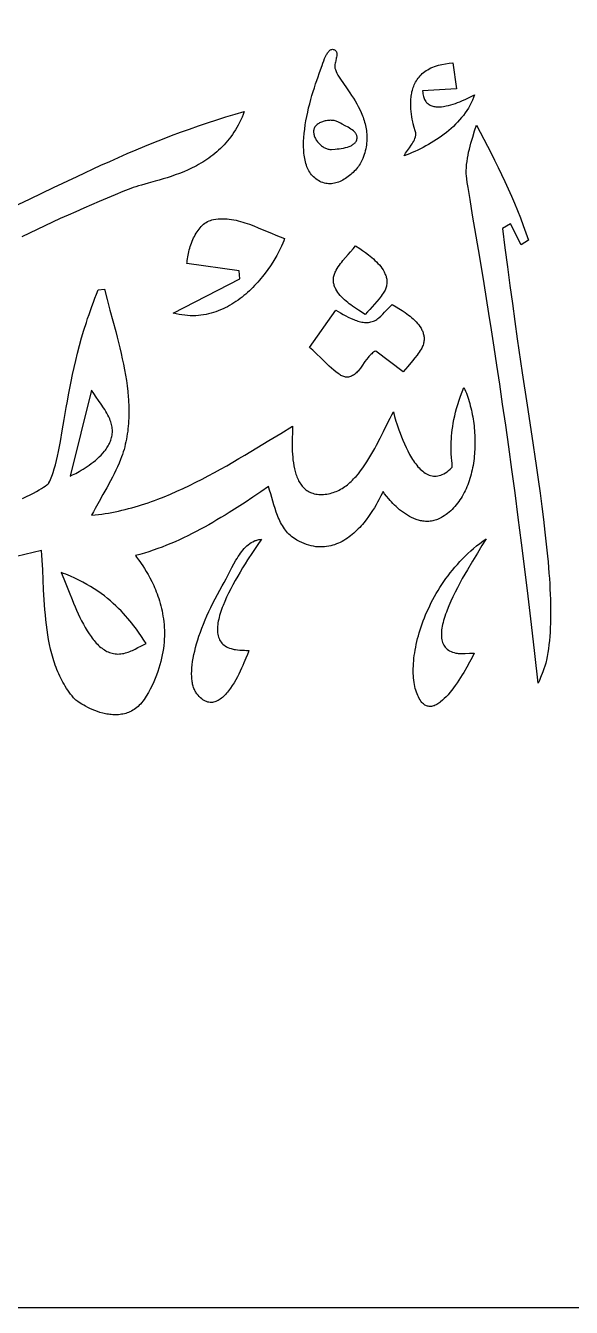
# Model space of a CAD drawing. Extents: x -500 to 500, y -300 to 300.
# Drawn here: x 220.5 to 334.7, y -300 to -31.7 of the extents above; entities that cross this region are included whole.
import ezdxf

# ---------------------------------------------------------------- set-up
doc = ezdxf.new("R2010")
doc.units = 0
doc.header["$MEASUREMENT"] = 0
doc.layers.add('IMPORT_-_120CM_SUR_70CM-1', color=18, linetype='CONTINUOUS')

msp = doc.modelspace()

# ---------------------------------------------------------------- linework, layer by layer
at = {"layer": 'IMPORT_-_120CM_SUR_70CM-1'}
for points in [[(-500, -300), (500, -300), (500, 300), (-500, 300)], [(285.23, -40.57), (285.27, -40.74), (285.32, -40.91), (285.39, -41.09), (285.46, -41.27), (285.64, -41.65), (285.85, -42.04), (286.1, -42.45), (286.37, -42.87), (286.98, -43.78), (287.65, -44.74), (288.36, -45.78), (288.72, -46.32), (289.08, -46.88), (289.43, -47.45), (289.77, -48.04), (290.1, -48.64), (290.41, -49.26), (290.71, -49.9), (290.98, -50.55), (291.1, -50.88), (291.22, -51.22), (291.33, -51.56), (291.43, -51.9), (291.53, -52.24), (291.61, -52.59), (291.68, -52.95), (291.75, -53.31), (291.8, -53.67), (291.84, -54.03), (291.88, -54.4), (291.9, -54.77), (291.9, -55.15), (291.9, -55.53), (291.88, -55.91), (291.85, -56.3), (291.8, -56.69), (291.74, -57.08), (291.66, -57.48), (291.57, -57.88), (291.46, -58.29), (291.34, -58.69), (291.2, -59.11), (291.04, -59.52), (290.92, -59.8), (290.79, -60.07), (290.64, -60.35), (290.48, -60.62), (290.31, -60.89), (290.13, -61.16), (289.93, -61.42), (289.72, -61.68), (289.5, -61.94), (289.28, -62.19), (289.04, -62.43), (288.79, -62.66), (288.54, -62.89), (288.28, -63.1), (288.01, -63.31), (287.74, -63.51), (287.46, -63.69), (287.18, -63.86), (286.89, -64.03), (286.6, -64.17), (286.3, -64.31), (286, -64.43), (285.7, -64.53), (285.4, -64.62), (285.1, -64.69), (284.8, -64.74), (284.5, -64.78), (284.2, -64.79), (283.9, -64.79), (283.61, -64.76), (283.32, -64.72), (283.03, -64.65), (282.69, -64.55), (282.37, -64.43), (282.06, -64.29), (281.77, -64.14), (281.49, -63.97), (281.23, -63.79), (280.99, -63.59), (280.75, -63.38), (280.53, -63.15), (280.33, -62.91), (280.14, -62.66), (279.96, -62.4), (279.79, -62.12), (279.64, -61.83), (279.5, -61.53), (279.37, -61.22), (279.25, -60.9), (279.15, -60.57), (279.05, -60.23), (278.97, -59.88), (278.89, -59.52), (278.83, -59.16), (278.78, -58.78), (278.74, -58.4), (278.7, -58.01), (278.68, -57.61), (278.66, -57.21), (278.66, -56.8), (278.66, -56.39), (278.67, -55.97), (278.71, -55.12), (278.79, -54.25), (278.89, -53.38), (279.01, -52.49), (279.16, -51.6), (279.33, -50.71), (279.52, -49.82), (279.72, -48.93), (279.94, -48.05), (280.17, -47.19), (280.41, -46.34), (280.66, -45.51), (280.92, -44.7), (281.17, -43.91), (281.43, -43.15), (281.69, -42.43), (281.94, -41.74), (282.22, -40.95), (282.53, -40.04), (282.7, -39.56), (282.87, -39.08), (283.06, -38.61), (283.26, -38.17), (283.47, -37.76), (283.57, -37.58), (283.68, -37.4), (283.8, -37.24), (283.91, -37.1), (284.03, -36.97), (284.16, -36.86), (284.28, -36.78), (284.41, -36.71), (284.54, -36.67), (284.68, -36.65), (284.82, -36.66), (284.96, -36.69), (285.1, -36.75), (285.25, -36.85), (285.34, -36.92), (285.41, -36.99), (285.48, -37.08), (285.53, -37.16), (285.57, -37.26), (285.6, -37.36), (285.62, -37.46), (285.63, -37.56), (285.64, -37.79), (285.61, -38.02), (285.57, -38.27), (285.51, -38.53), (285.38, -39.05), (285.31, -39.32), (285.26, -39.58), (285.21, -39.84), (285.19, -40.09), (285.19, -40.34), (285.21, -40.46)], [(310.66, -44.93), (303.57, -45.35), (303.59, -45.66), (303.62, -45.96), (303.67, -46.24), (303.73, -46.5), (303.8, -46.74), (303.89, -46.97), (303.99, -47.18), (304.1, -47.37), (304.22, -47.55), (304.35, -47.71), (304.49, -47.86), (304.64, -48), (304.8, -48.12), (304.96, -48.23), (305.14, -48.33), (305.32, -48.41), (305.52, -48.48), (305.71, -48.54), (305.92, -48.59), (306.13, -48.63), (306.35, -48.66), (306.57, -48.68), (306.8, -48.69), (307.03, -48.69), (307.26, -48.68), (307.5, -48.66), (307.98, -48.61), (308.47, -48.52), (308.97, -48.42), (309.46, -48.29), (309.95, -48.14), (310.44, -47.98), (310.91, -47.82), (311.37, -47.64), (311.81, -47.46), (312.63, -47.1), (313.32, -46.77), (313.88, -46.49), (314.43, -46.2), (314.22, -46.77), (313.99, -47.33), (313.73, -47.88), (313.45, -48.42), (313.15, -48.95), (312.82, -49.47), (312.48, -49.98), (312.11, -50.48), (311.72, -50.96), (311.32, -51.44), (310.9, -51.9), (310.46, -52.35), (310.01, -52.8), (309.54, -53.23), (309.06, -53.64), (308.57, -54.05), (308.06, -54.45), (307.54, -54.83), (307.02, -55.2), (306.48, -55.56), (305.94, -55.91), (305.39, -56.25), (304.83, -56.58), (304.27, -56.89), (303.7, -57.19), (303.13, -57.48), (302.55, -57.76), (301.98, -58.02), (301.4, -58.28), (300.83, -58.52), (300.25, -58.75), (299.68, -58.96), (299.84, -58.68), (300.02, -58.39), (300.4, -57.84), (300.81, -57.28), (301.2, -56.73), (301.38, -56.45), (301.56, -56.17), (301.72, -55.88), (301.86, -55.59), (301.98, -55.29), (302.07, -54.98), (302.11, -54.82), (302.14, -54.67), (302.16, -54.51), (302.17, -54.34), (302.16, -54.27), (302.13, -54.13), (302.01, -53.69), (301.83, -53.05), (301.63, -52.25), (301.52, -51.8), (301.42, -51.31), (301.33, -50.8), (301.25, -50.26), (301.18, -49.7), (301.13, -49.13), (301.09, -48.54), (301.09, -47.94), (301.1, -47.34), (301.12, -47.03), (301.15, -46.73), (301.19, -46.43), (301.23, -46.13), (301.29, -45.83), (301.35, -45.53), (301.43, -45.23), (301.51, -44.93), (301.61, -44.64), (301.72, -44.35), (301.84, -44.07), (301.97, -43.79), (302.11, -43.51), (302.27, -43.24), (302.44, -42.98), (302.62, -42.72), (302.82, -42.47), (303.03, -42.22), (303.26, -41.98), (303.5, -41.75), (303.76, -41.53), (304.04, -41.32), (304.33, -41.12), (304.64, -40.92), (304.97, -40.74), (305.32, -40.56), (305.68, -40.4), (306.06, -40.25), (306.47, -40.11), (306.89, -39.98), (307.26, -39.89), (307.63, -39.81), (308.38, -39.69), (309.14, -39.58), (309.9, -39.47)], [(286.14, -51.98), (285.99, -51.89), (285.82, -51.81), (285.65, -51.74), (285.47, -51.68), (285.28, -51.63), (285.09, -51.59), (284.89, -51.56), (284.69, -51.54), (284.48, -51.53), (284.27, -51.52), (284.05, -51.53), (283.84, -51.55), (283.63, -51.57), (283.41, -51.6), (283.2, -51.64), (282.99, -51.69), (282.79, -51.75), (282.59, -51.82), (282.39, -51.89), (282.2, -51.97), (282.02, -52.06), (281.85, -52.16), (281.68, -52.26), (281.53, -52.38), (281.39, -52.5), (281.26, -52.62), (281.14, -52.76), (281.04, -52.9), (280.95, -53.05), (280.87, -53.2), (280.81, -53.37), (280.77, -53.53), (280.75, -53.71), (280.74, -53.88), (280.75, -54.06), (280.77, -54.24), (280.8, -54.42), (280.84, -54.6), (280.89, -54.78), (280.96, -54.96), (281.04, -55.14), (281.12, -55.31), (281.22, -55.49), (281.32, -55.66), (281.44, -55.83), (281.56, -56), (281.69, -56.16), (281.82, -56.31), (281.97, -56.46), (282.11, -56.6), (282.27, -56.74), (282.42, -56.87), (282.59, -56.99), (282.75, -57.1), (282.92, -57.2), (283.09, -57.3), (283.27, -57.38), (283.44, -57.45), (283.62, -57.51), (283.79, -57.56), (283.97, -57.59), (284.14, -57.62), (284.32, -57.62), (284.49, -57.62), (285.27, -57.55), (285.69, -57.51), (286.12, -57.46), (286.56, -57.4), (286.99, -57.32), (287.42, -57.23), (287.83, -57.11), (288.22, -56.98), (288.41, -56.91), (288.59, -56.83), (288.76, -56.74), (288.92, -56.64), (289.07, -56.54), (289.21, -56.44), (289.34, -56.32), (289.45, -56.2), (289.56, -56.06), (289.64, -55.92), (289.72, -55.78), (289.78, -55.62), (289.82, -55.45), (289.85, -55.27), (289.85, -55.12), (289.85, -54.97), (289.82, -54.83), (289.79, -54.7), (289.74, -54.56), (289.68, -54.43), (289.61, -54.31), (289.53, -54.19), (289.44, -54.07), (289.33, -53.96), (289.22, -53.85), (289.11, -53.74), (288.85, -53.54), (288.57, -53.34), (288.27, -53.16), (287.96, -52.98), (287.33, -52.64), (286.7, -52.31), (286.41, -52.14)], [(327.79, -169.36), (327.08, -163.1), (326.38, -157.03), (325.67, -151.15), (324.97, -145.46), (324.28, -139.96), (323.6, -134.65), (322.92, -129.53), (322.26, -124.6), (321.6, -119.86), (320.96, -115.31), (320.33, -110.95), (319.72, -106.77), (319.13, -102.79), (318.55, -98.99), (317.99, -95.38), (317.45, -91.96), (316.44, -85.69), (315.53, -80.16), (314.05, -71.36), (313.5, -68.08), (313.08, -65.55), (312.93, -64.56), (312.82, -63.76), (312.75, -63.14), (312.72, -62.72), (312.72, -62.06), (312.74, -61.41), (312.79, -60.77), (312.87, -60.12), (312.96, -59.47), (313.08, -58.83), (313.21, -58.19), (313.36, -57.55), (313.52, -56.91), (313.69, -56.28), (314.06, -55.01), (314.46, -53.75), (314.86, -52.51), (316.39, -55.44), (317.15, -56.92), (317.9, -58.39), (318.65, -59.87), (319.38, -61.36), (320.1, -62.85), (320.81, -64.35), (321.5, -65.86), (322.18, -67.37), (322.83, -68.89), (323.46, -70.42), (324.07, -71.96), (324.65, -73.51), (324.93, -74.28), (325.2, -75.06), (325.47, -75.85), (325.73, -76.63), (324.19, -77.61), (321.96, -73.17), (320.31, -74.16), (320.81, -78.2), (321.32, -82.17), (321.84, -86.07), (322.36, -89.88), (322.88, -93.62), (323.4, -97.28), (324.44, -104.37), (325.46, -111.14), (326.43, -117.6), (327.33, -123.74), (327.75, -126.69), (328.15, -129.57), (328.52, -132.36), (328.87, -135.07), (329.19, -137.7), (329.47, -140.25), (329.72, -142.72), (329.83, -143.93), (329.93, -145.11), (330.02, -146.28), (330.1, -147.42), (330.17, -148.54), (330.23, -149.65), (330.28, -150.73), (330.32, -151.79), (330.35, -152.84), (330.36, -153.86), (330.36, -154.86), (330.35, -155.84), (330.33, -156.8), (330.29, -157.74), (330.24, -158.66), (330.18, -159.56), (330.1, -160.43), (330.01, -161.29), (329.9, -162.13), (329.78, -162.94), (329.65, -163.74), (329.5, -164.51), (329.43, -164.83), (329.35, -165.14), (329.16, -165.75), (328.95, -166.36), (328.73, -166.96), (328.25, -168.16), (328.01, -168.76)], [(251.38, -91.88), (265.28, -84.68), (265.16, -83.03), (254.24, -81.52), (254.27, -81.18), (254.3, -80.83), (254.35, -80.48), (254.4, -80.12), (254.47, -79.76), (254.54, -79.39), (254.63, -79.02), (254.72, -78.66), (254.82, -78.29), (254.93, -77.92), (255.05, -77.56), (255.18, -77.2), (255.32, -76.84), (255.47, -76.49), (255.63, -76.14), (255.79, -75.81), (255.97, -75.48), (256.16, -75.16), (256.35, -74.85), (256.56, -74.55), (256.78, -74.27), (257, -74), (257.24, -73.74), (257.48, -73.5), (257.74, -73.28), (258.01, -73.08), (258.28, -72.89), (258.57, -72.73), (258.86, -72.58), (259.17, -72.46), (259.48, -72.36), (259.81, -72.29), (260.28, -72.21), (260.76, -72.16), (261.23, -72.13), (261.7, -72.12), (262.17, -72.13), (262.64, -72.16), (263.11, -72.21), (263.58, -72.27), (264.05, -72.35), (264.52, -72.45), (264.99, -72.56), (265.46, -72.68), (265.93, -72.81), (266.39, -72.96), (266.86, -73.11), (267.33, -73.28), (268.26, -73.62), (269.18, -74), (271.03, -74.77), (271.95, -75.16), (272.87, -75.54), (273.78, -75.9), (274.69, -76.23), (274.52, -76.71), (274.3, -77.25), (274.04, -77.83), (273.75, -78.44), (273.42, -79.1), (273.05, -79.78), (272.64, -80.49), (272.19, -81.22), (271.71, -81.97), (271.19, -82.72), (270.63, -83.48), (270.04, -84.24), (269.73, -84.62), (269.41, -85), (269.09, -85.37), (268.75, -85.75), (268.41, -86.11), (268.06, -86.48), (267.7, -86.84), (267.33, -87.19), (266.95, -87.54), (266.56, -87.88), (266.17, -88.21), (265.77, -88.54), (265.36, -88.85), (264.94, -89.16), (264.51, -89.46), (264.08, -89.75), (263.63, -90.02), (263.18, -90.29), (262.73, -90.54), (262.26, -90.78), (261.79, -91), (261.3, -91.21), (260.81, -91.41), (260.32, -91.59), (259.81, -91.76), (259.3, -91.91), (258.78, -92.04), (258.25, -92.15), (257.72, -92.24), (257.18, -92.32), (256.63, -92.37), (256.08, -92.41), (255.51, -92.42), (254.94, -92.41), (254.37, -92.38), (253.78, -92.33), (253.19, -92.25), (252.59, -92.15), (251.99, -92.03)], [(291.55, -92.19), (291.19, -91.93), (290.73, -91.62), (290.17, -91.26), (289.56, -90.85), (288.9, -90.4), (288.57, -90.16), (288.23, -89.91), (287.9, -89.64), (287.57, -89.37), (287.24, -89.09), (286.93, -88.8), (286.62, -88.49), (286.33, -88.18), (286.07, -87.86), (285.82, -87.53), (285.59, -87.18), (285.39, -86.83), (285.31, -86.66), (285.23, -86.48), (285.15, -86.29), (285.09, -86.11), (285.03, -85.92), (284.99, -85.73), (284.95, -85.54), (284.92, -85.34), (284.91, -85.15), (284.9, -84.95), (284.91, -84.75), (284.92, -84.55), (284.95, -84.34), (284.99, -84.14), (285.04, -83.93), (285.1, -83.72), (285.18, -83.51), (285.27, -83.29), (285.38, -83.08), (285.49, -82.86), (285.7, -82.51), (285.92, -82.17), (286.15, -81.84), (286.39, -81.51), (286.64, -81.19), (286.9, -80.87), (287.42, -80.25), (287.96, -79.63), (288.5, -79.02), (289.03, -78.4), (289.55, -77.77), (290.41, -78.37), (290.98, -78.76), (291.6, -79.2), (292.26, -79.7), (292.6, -79.97), (292.93, -80.24), (293.27, -80.53), (293.6, -80.83), (293.92, -81.15), (294.23, -81.47), (294.52, -81.8), (294.8, -82.14), (295.06, -82.49), (295.3, -82.85), (295.51, -83.22), (295.61, -83.41), (295.69, -83.59), (295.77, -83.78), (295.85, -83.98), (295.91, -84.17), (295.96, -84.37), (296.01, -84.57), (296.05, -84.76), (296.07, -84.97), (296.09, -85.17), (296.09, -85.37), (296.09, -85.58), (296.07, -85.78), (296.04, -85.99), (296, -86.2), (295.95, -86.41), (295.88, -86.62), (295.8, -86.84), (295.71, -87.05), (295.6, -87.27), (295.48, -87.48), (295.34, -87.7), (295.14, -88), (294.92, -88.3), (294.7, -88.59), (294.47, -88.88), (294, -89.45), (293.52, -90), (292.53, -91.09), (292.03, -91.64)], [(279.89, -99.05), (285.43, -91.23), (285.9, -91.53), (286.4, -91.84), (286.93, -92.15), (287.47, -92.45), (288.02, -92.73), (288.59, -93), (289.16, -93.24), (289.44, -93.35), (289.73, -93.45), (290.02, -93.53), (290.31, -93.61), (290.59, -93.68), (290.87, -93.74), (291.16, -93.78), (291.43, -93.81), (291.71, -93.83), (291.98, -93.83), (292.25, -93.81), (292.51, -93.78), (292.77, -93.73), (293.03, -93.66), (293.27, -93.58), (293.51, -93.47), (293.75, -93.34), (293.98, -93.19), (294.2, -93.03), (294.42, -92.85), (294.84, -92.48), (295.24, -92.1), (295.63, -91.69), (296.4, -90.87), (296.79, -90.46), (297.18, -90.07), (298.06, -90.58), (298.63, -90.92), (299.26, -91.32), (299.93, -91.77), (300.27, -92.01), (300.61, -92.27), (300.94, -92.54), (301.28, -92.81), (301.6, -93.1), (301.92, -93.4), (302.22, -93.71), (302.5, -94.03), (302.77, -94.36), (303.02, -94.7), (303.24, -95.05), (303.43, -95.41), (303.52, -95.59), (303.59, -95.78), (303.66, -95.96), (303.72, -96.15), (303.78, -96.34), (303.82, -96.53), (303.85, -96.73), (303.88, -96.92), (303.89, -97.12), (303.89, -97.32), (303.88, -97.52), (303.86, -97.73), (303.83, -97.93), (303.79, -98.14), (303.73, -98.34), (303.66, -98.55), (303.58, -98.77), (303.49, -98.98), (303.38, -99.19), (303.25, -99.41), (303.05, -99.73), (302.84, -100.05), (302.62, -100.36), (302.4, -100.66), (301.94, -101.26), (301.45, -101.85), (300.47, -103.02), (299.98, -103.6), (299.5, -104.2), (293.75, -99.81), (293.53, -99.93), (293.32, -100.07), (293.11, -100.22), (292.91, -100.38), (292.72, -100.56), (292.53, -100.74), (292.35, -100.94), (292.18, -101.15), (291.84, -101.58), (291.51, -102.03), (290.87, -102.95), (290.55, -103.39), (290.22, -103.82), (290.05, -104.01), (289.88, -104.2), (289.7, -104.38), (289.52, -104.55), (289.33, -104.7), (289.13, -104.84), (288.93, -104.96), (288.72, -105.07), (288.5, -105.15), (288.27, -105.22), (288.04, -105.27), (287.79, -105.29), (287.61, -105.29), (287.44, -105.27), (287.26, -105.23), (287.07, -105.17), (286.88, -105.1), (286.69, -105.02), (286.49, -104.92), (286.29, -104.8), (286.08, -104.67), (285.87, -104.53), (285.44, -104.2), (284.99, -103.82), (284.52, -103.41), (284.02, -102.95), (283.5, -102.46), (282.4, -101.4), (281.2, -100.25), (280.56, -99.65)], [(229.79, -126.03), (230.31, -125.76), (230.95, -125.42), (231.68, -125.01), (232.08, -124.78), (232.49, -124.53), (232.91, -124.27), (233.34, -123.99), (233.77, -123.69), (234.21, -123.38), (234.64, -123.05), (235.07, -122.7), (235.49, -122.34), (235.89, -121.97), (236.28, -121.58), (236.66, -121.17), (237.01, -120.75), (237.18, -120.54), (237.33, -120.32), (237.49, -120.1), (237.63, -119.87), (237.77, -119.64), (237.9, -119.41), (238.02, -119.17), (238.13, -118.93), (238.23, -118.68), (238.32, -118.44), (238.4, -118.18), (238.47, -117.93), (238.53, -117.67), (238.58, -117.41), (238.61, -117.15), (238.63, -116.88), (238.64, -116.61), (238.64, -116.33), (238.62, -116.05), (238.59, -115.77), (238.54, -115.49), (238.48, -115.2), (238.4, -114.91), (238.31, -114.61), (238.2, -114.32), (238.08, -114.01), (237.89, -113.61), (237.69, -113.21), (237.47, -112.82), (237.25, -112.44), (237.02, -112.06), (236.78, -111.68), (236.27, -110.94), (235.76, -110.2), (235.24, -109.47), (234.73, -108.73), (234.24, -107.98)], [(267.19, -162.52), (267.1, -162.77), (266.89, -163.32), (266.59, -164.12), (266.18, -165.11), (265.95, -165.65), (265.69, -166.23), (265.41, -166.82), (265.11, -167.43), (264.8, -168.04), (264.46, -168.65), (264.11, -169.25), (263.74, -169.84), (263.36, -170.41), (263.16, -170.68), (262.96, -170.94), (262.75, -171.2), (262.55, -171.44), (262.33, -171.68), (262.12, -171.9), (261.9, -172.11), (261.68, -172.31), (261.46, -172.5), (261.23, -172.66), (261.01, -172.82), (260.78, -172.95), (260.54, -173.07), (260.31, -173.17), (260.07, -173.25), (259.83, -173.31), (259.59, -173.35), (259.34, -173.37), (259.1, -173.36), (258.85, -173.33), (258.6, -173.28), (258.35, -173.2), (258.1, -173.09), (257.85, -172.96), (257.6, -172.8), (257.34, -172.61), (257.09, -172.39), (256.83, -172.14), (256.57, -171.86), (256.32, -171.54), (256.2, -171.38), (256.09, -171.21), (255.98, -171.03), (255.88, -170.84), (255.79, -170.64), (255.71, -170.44), (255.63, -170.23), (255.56, -170), (255.5, -169.77), (255.44, -169.54), (255.39, -169.29), (255.35, -169.04), (255.31, -168.78), (255.28, -168.51), (255.25, -167.96), (255.23, -167.37), (255.25, -166.76), (255.29, -166.13), (255.35, -165.47), (255.44, -164.79), (255.56, -164.08), (255.7, -163.36), (255.86, -162.62), (256.05, -161.85), (256.26, -161.08), (256.5, -160.28), (256.76, -159.47), (257.05, -158.64), (257.36, -157.81), (257.69, -156.96), (258.04, -156.1), (258.41, -155.23), (258.81, -154.35), (259.23, -153.47), (259.67, -152.58), (260.13, -151.68), (260.62, -150.78), (261.12, -149.88), (261.65, -148.98), (262.05, -148.27), (262.45, -147.52), (263.25, -145.95), (263.66, -145.15), (264.08, -144.36), (264.51, -143.59), (264.74, -143.21), (264.97, -142.84), (265.21, -142.48), (265.45, -142.13), (265.7, -141.8), (265.96, -141.47), (266.23, -141.17), (266.5, -140.88), (266.79, -140.61), (267.08, -140.35), (267.39, -140.12), (267.7, -139.91), (268.03, -139.73), (268.37, -139.57), (268.54, -139.5), (268.72, -139.44), (268.9, -139.38), (269.08, -139.33), (269.27, -139.29), (269.46, -139.25), (269.65, -139.23), (269.85, -139.21), (268.96, -140.52), (267.98, -141.98), (266.95, -143.55), (266.43, -144.38), (265.9, -145.22), (265.38, -146.08), (264.86, -146.95), (264.36, -147.83), (263.87, -148.72), (263.4, -149.6), (262.95, -150.49), (262.53, -151.37), (262.14, -152.24), (261.79, -153.1), (261.63, -153.52), (261.48, -153.94), (261.33, -154.36), (261.2, -154.77), (261.09, -155.17), (260.98, -155.57), (260.89, -155.96), (260.81, -156.34), (260.74, -156.72), (260.69, -157.09), (260.66, -157.45), (260.64, -157.8), (260.63, -158.14), (260.64, -158.47), (260.67, -158.79), (260.72, -159.1), (260.78, -159.4), (260.86, -159.69), (260.96, -159.97), (261.08, -160.24), (261.23, -160.49), (261.39, -160.73), (261.57, -160.95), (261.77, -161.17), (262, -161.36), (262.24, -161.54), (262.52, -161.71), (262.81, -161.86), (263.13, -162), (263.47, -162.11), (263.7, -162.18), (263.92, -162.23), (264.15, -162.28), (264.38, -162.31), (264.85, -162.37), (265.31, -162.41), (266.26, -162.45), (266.73, -162.48)], [(316.85, -139.1), (315.99, -140.51), (315.03, -142.09), (314, -143.8), (312.94, -145.6), (312.4, -146.52), (311.88, -147.46), (311.36, -148.41), (310.86, -149.36), (310.37, -150.31), (309.91, -151.25), (309.47, -152.19), (309.07, -153.12), (308.7, -154.03), (308.54, -154.47), (308.38, -154.92), (308.23, -155.35), (308.1, -155.78), (307.97, -156.2), (307.86, -156.62), (307.77, -157.03), (307.68, -157.43), (307.62, -157.81), (307.56, -158.19), (307.53, -158.56), (307.51, -158.92), (307.5, -159.27), (307.52, -159.61), (307.55, -159.93), (307.6, -160.25), (307.67, -160.55), (307.75, -160.83), (307.86, -161.1), (307.99, -161.36), (308.14, -161.6), (308.31, -161.83), (308.51, -162.04), (308.73, -162.24), (308.97, -162.41), (309.23, -162.57), (309.52, -162.72), (309.84, -162.84), (310.18, -162.94), (310.54, -163.03), (310.78, -163.07), (311.01, -163.1), (311.25, -163.12), (311.49, -163.13), (311.97, -163.14), (312.45, -163.12), (313.42, -163.07), (313.91, -163.04), (314.39, -163.03), (313.92, -163.93), (313.4, -164.91), (312.81, -165.97), (312.17, -167.07), (311.84, -167.62), (311.49, -168.17), (311.14, -168.72), (310.78, -169.26), (310.41, -169.8), (310.04, -170.31), (309.66, -170.81), (309.28, -171.29), (308.89, -171.75), (308.5, -172.18), (308.12, -172.57), (307.73, -172.93), (307.34, -173.26), (307.15, -173.41), (306.96, -173.54), (306.76, -173.67), (306.57, -173.78), (306.38, -173.88), (306.2, -173.97), (306.01, -174.05), (305.82, -174.11), (305.64, -174.16), (305.45, -174.19), (305.27, -174.21), (305.09, -174.22), (304.92, -174.21), (304.74, -174.18), (304.57, -174.14), (304.4, -174.08), (304.23, -174), (304.06, -173.91), (303.9, -173.79), (303.74, -173.66), (303.58, -173.51), (303.42, -173.35), (303.22, -173.1), (303.04, -172.83), (302.86, -172.54), (302.69, -172.23), (302.54, -171.91), (302.4, -171.56), (302.27, -171.2), (302.15, -170.83), (302.04, -170.44), (301.95, -170.03), (301.86, -169.6), (301.79, -169.17), (301.73, -168.72), (301.69, -168.25), (301.65, -167.78), (301.63, -167.29), (301.62, -166.78), (301.63, -166.27), (301.65, -165.75), (301.68, -165.21), (301.72, -164.67), (301.77, -164.11), (301.84, -163.55), (301.92, -162.98), (302.02, -162.4), (302.13, -161.81), (302.25, -161.22), (302.38, -160.62), (302.53, -160.02), (302.69, -159.41), (302.87, -158.79), (303.06, -158.17), (303.26, -157.55), (303.48, -156.92), (303.71, -156.29), (303.96, -155.66), (304.21, -155.02), (304.49, -154.39), (304.78, -153.75), (305.08, -153.12), (305.39, -152.48), (305.73, -151.85), (306.07, -151.21), (306.43, -150.58), (306.81, -149.95), (307.2, -149.32), (307.6, -148.7), (308.02, -148.08), (308.46, -147.46), (308.91, -146.85), (309.37, -146.25), (309.85, -145.65), (310.35, -145.06), (310.86, -144.47), (311.39, -143.89), (311.93, -143.32), (312.49, -142.76), (313.06, -142.2), (313.65, -141.66), (314.26, -141.12), (314.88, -140.6), (315.52, -140.09), (316.17, -139.59)], [(227.94, -146.18), (228.47, -147.47), (229.02, -148.86), (229.6, -150.31), (230.2, -151.81), (230.51, -152.57), (230.83, -153.33), (231.15, -154.08), (231.49, -154.83), (231.84, -155.57), (232.19, -156.29), (232.56, -157), (232.94, -157.69), (233.34, -158.35), (233.74, -158.99), (233.95, -159.3), (234.16, -159.6), (234.37, -159.89), (234.59, -160.17), (234.81, -160.44), (235.04, -160.7), (235.27, -160.95), (235.5, -161.19), (235.73, -161.42), (235.97, -161.64), (236.22, -161.85), (236.47, -162.04), (236.72, -162.22), (236.98, -162.39), (237.24, -162.54), (237.5, -162.68), (237.77, -162.81), (238.05, -162.92), (238.33, -163.01), (238.61, -163.09), (238.9, -163.16), (239.19, -163.2), (239.49, -163.23), (239.8, -163.24), (240.1, -163.23), (240.42, -163.21), (240.74, -163.16), (241.06, -163.1), (241.37, -163.02), (241.67, -162.93), (241.97, -162.83), (242.26, -162.72), (242.56, -162.6), (242.85, -162.47), (243.42, -162.19), (243.99, -161.9), (244.56, -161.61), (245.13, -161.32), (245.7, -161.05), (245.25, -160.34), (244.72, -159.54), (244.12, -158.67), (243.8, -158.22), (243.45, -157.75), (243.08, -157.27), (242.7, -156.77), (242.29, -156.27), (241.86, -155.77), (241.41, -155.25), (240.94, -154.73), (240.44, -154.21), (239.92, -153.69), (239.38, -153.16), (238.81, -152.64), (238.21, -152.12), (237.59, -151.6), (236.95, -151.09), (236.27, -150.58), (235.57, -150.08), (234.84, -149.59), (234.08, -149.11), (233.3, -148.65), (232.48, -148.19), (231.64, -147.76), (230.76, -147.34), (229.85, -146.93), (229.38, -146.74), (228.91, -146.55), (228.43, -146.36)]]:
    msp.add_lwpolyline(points, close=True, dxfattribs=at)
for points in [[(218.94, -69.16), (221.4, -67.96), (223.87, -66.77), (226.34, -65.59), (231.29, -63.26), (236.25, -60.94), (238.07, -60.11), (239.9, -59.29), (241.73, -58.48), (243.58, -57.7), (245.43, -56.93), (247.29, -56.18), (249.15, -55.45), (251.02, -54.73), (252.9, -54.03), (254.79, -53.35), (256.68, -52.69), (258.58, -52.05), (260.48, -51.43), (262.39, -50.82), (264.31, -50.23), (266.23, -49.66), (266.01, -50.27), (265.77, -50.86), (265.52, -51.43), (265.26, -51.98), (264.99, -52.52), (264.7, -53.04), (264.4, -53.54), (264.09, -54.03), (263.77, -54.51), (263.44, -54.97), (263.1, -55.41), (262.75, -55.84), (262.4, -56.26), (262.03, -56.66), (261.65, -57.05), (261.27, -57.42), (260.88, -57.79), (260.49, -58.14), (260.08, -58.48), (259.67, -58.8), (259.26, -59.12), (258.84, -59.42), (258.42, -59.71), (257.99, -59.99), (257.56, -60.26), (257.12, -60.52), (256.69, -60.77), (256.25, -61.02), (255.8, -61.25), (255.36, -61.47), (254.92, -61.68), (254.47, -61.89), (253.58, -62.28), (252.69, -62.63), (251.81, -62.96), (250.94, -63.26), (250.08, -63.54), (249.24, -63.8), (248.41, -64.04), (247.61, -64.27), (246.1, -64.68), (244.73, -65.06), (244.1, -65.24), (243.51, -65.42), (242.98, -65.59), (242.49, -65.78), (240.84, -66.45), (239.19, -67.13), (237.55, -67.81), (235.9, -68.51), (234.26, -69.21), (232.63, -69.92), (230.99, -70.64), (229.36, -71.36), (227.73, -72.1), (226.11, -72.84), (224.49, -73.6), (222.87, -74.36), (221.26, -75.13), (219.66, -75.91)], [(219.82, -130.66), (220.66, -130.28), (221.42, -129.91), (222.12, -129.55), (222.75, -129.21), (223.31, -128.89), (223.81, -128.6), (224.23, -128.32), (224.59, -128.08), (224.88, -127.85), (225.1, -127.66), (225.26, -127.51), (225.31, -127.44), (225.35, -127.38), (225.51, -127.06), (225.66, -126.72), (225.81, -126.37), (225.95, -126.01), (226.09, -125.64), (226.23, -125.26), (226.48, -124.46), (226.72, -123.62), (226.95, -122.73), (227.16, -121.8), (227.37, -120.83), (227.57, -119.82), (227.76, -118.77), (228.15, -116.54), (228.55, -114.17), (228.98, -111.65), (229.21, -110.33), (229.45, -108.99), (229.72, -107.61), (230, -106.19), (230.3, -104.75), (230.62, -103.28), (230.97, -101.77), (231.35, -100.24), (231.76, -98.67), (232.2, -97.08), (232.68, -95.47), (233.19, -93.82), (233.46, -92.99), (233.74, -92.15), (234.03, -91.31), (234.33, -90.46), (234.65, -89.6), (234.97, -88.74), (235.31, -87.88), (235.65, -87), (236.96, -86.86), (237.52, -89.05), (238.12, -91.26), (238.72, -93.5), (239.33, -95.75), (239.62, -96.88), (239.91, -98.02), (240.19, -99.16), (240.45, -100.3), (240.71, -101.44), (240.95, -102.58), (241.17, -103.72), (241.37, -104.85), (241.56, -105.99), (241.71, -107.13), (241.85, -108.26), (241.95, -109.39), (242, -109.96), (242.03, -110.52), (242.06, -111.08), (242.08, -111.64), (242.09, -112.2), (242.09, -112.76), (242.08, -113.32), (242.06, -113.87), (242.04, -114.42), (242, -114.98), (241.96, -115.53), (241.9, -116.08), (241.84, -116.62), (241.76, -117.17), (241.67, -117.71), (241.58, -118.25), (241.47, -118.79), (241.34, -119.33), (241.21, -119.86), (241.07, -120.4), (240.91, -120.93), (240.74, -121.45), (240.55, -121.98), (240.36, -122.5), (240.05, -123.26), (239.72, -124.02), (239.38, -124.76), (239.02, -125.5), (238.65, -126.24), (238.27, -126.97), (237.48, -128.42), (236.67, -129.86), (235.86, -131.29), (235.06, -132.74), (234.67, -133.46), (234.28, -134.19), (235, -134.12), (235.71, -134.03), (236.42, -133.94), (237.13, -133.83), (237.83, -133.72), (238.53, -133.59), (239.24, -133.45), (239.93, -133.3), (240.63, -133.15), (241.32, -132.98), (242.02, -132.8), (242.71, -132.62), (243.39, -132.42), (244.08, -132.22), (244.76, -132), (245.45, -131.78), (246.13, -131.56), (246.8, -131.32), (247.48, -131.07), (248.15, -130.82), (249.5, -130.3), (250.83, -129.74), (252.16, -129.16), (253.48, -128.56), (254.8, -127.93), (256.1, -127.29), (257.41, -126.62), (258.7, -125.94), (259.99, -125.24), (261.28, -124.53), (262.56, -123.81), (263.83, -123.08), (265.1, -122.33), (266.37, -121.59), (268.89, -120.08), (271.39, -118.56), (273.88, -117.05), (276.36, -115.57), (276.35, -116.2), (276.32, -117.01), (276.29, -117.96), (276.27, -119.03), (276.27, -119.6), (276.28, -120.18), (276.3, -120.78), (276.33, -121.39), (276.38, -122.01), (276.44, -122.62), (276.52, -123.24), (276.62, -123.85), (276.74, -124.45), (276.89, -125.04), (276.97, -125.33), (277.06, -125.61), (277.16, -125.89), (277.26, -126.17), (277.37, -126.43), (277.49, -126.7), (277.62, -126.95), (277.75, -127.2), (277.9, -127.43), (278.05, -127.67), (278.21, -127.89), (278.38, -128.1), (278.56, -128.3), (278.75, -128.49), (278.94, -128.67), (279.15, -128.85), (279.37, -129), (279.6, -129.15), (279.84, -129.28), (280.09, -129.4), (280.35, -129.51), (280.62, -129.6), (280.9, -129.68), (281.2, -129.75), (281.51, -129.8), (281.83, -129.83), (282.16, -129.84), (282.51, -129.84), (282.86, -129.83), (283.21, -129.79), (283.55, -129.75), (283.89, -129.69), (284.22, -129.61), (284.55, -129.53), (284.87, -129.43), (285.19, -129.32), (285.5, -129.19), (285.81, -129.05), (286.11, -128.91), (286.41, -128.75), (286.7, -128.57), (286.99, -128.39), (287.27, -128.2), (287.55, -128), (287.83, -127.79), (288.1, -127.56), (288.36, -127.33), (288.63, -127.09), (288.88, -126.85), (289.14, -126.59), (289.39, -126.32), (289.64, -126.05), (290.12, -125.49), (290.59, -124.89), (291.05, -124.28), (291.49, -123.64), (291.93, -122.98), (292.35, -122.31), (292.76, -121.62), (293.16, -120.92), (293.55, -120.21), (293.94, -119.5), (294.68, -118.06), (295.4, -116.63), (296.1, -115.22), (296.79, -113.85), (297.13, -113.19), (297.47, -112.55), (297.54, -112.86), (297.72, -113.53), (298, -114.49), (298.18, -115.06), (298.38, -115.68), (298.61, -116.34), (298.86, -117.04), (299.14, -117.76), (299.43, -118.5), (299.75, -119.24), (300.1, -119.99), (300.46, -120.73), (300.85, -121.45), (301.05, -121.8), (301.25, -122.15), (301.47, -122.49), (301.68, -122.81), (301.91, -123.13), (302.13, -123.44), (302.37, -123.73), (302.6, -124.02), (302.85, -124.28), (303.09, -124.54), (303.34, -124.77), (303.6, -124.99), (303.86, -125.19), (304.13, -125.37), (304.4, -125.53), (304.68, -125.67), (304.96, -125.79), (305.25, -125.88), (305.54, -125.95), (305.83, -126), (306.13, -126.01), (306.43, -126), (306.74, -125.97), (307.05, -125.9), (307.37, -125.8), (307.69, -125.67), (308.02, -125.51), (308.35, -125.31), (308.68, -125.08), (309.02, -124.81), (309.36, -124.51), (309.71, -124.17), (309.74, -124.11), (309.75, -124.02), (309.76, -123.9), (309.75, -123.74), (309.73, -123.32), (309.68, -122.77), (309.62, -122.1), (309.58, -121.3), (309.56, -120.85), (309.55, -120.38), (309.54, -119.88), (309.55, -119.35), (309.57, -118.8), (309.6, -118.21), (309.64, -117.6), (309.7, -116.96), (309.78, -116.3), (309.87, -115.61), (309.99, -114.9), (310.13, -114.16), (310.29, -113.4), (310.48, -112.61), (310.69, -111.81), (310.94, -110.98), (311.21, -110.12), (311.52, -109.25), (311.85, -108.36), (312.23, -107.44), (312.4, -107.84), (312.57, -108.24), (312.73, -108.65), (312.88, -109.07), (313.03, -109.49), (313.17, -109.92), (313.31, -110.36), (313.44, -110.81), (313.56, -111.25), (313.67, -111.71), (313.78, -112.17), (313.88, -112.63), (313.98, -113.1), (314.06, -113.57), (314.14, -114.05), (314.22, -114.52), (314.28, -115.01), (314.34, -115.49), (314.39, -115.98), (314.43, -116.46), (314.47, -116.95), (314.5, -117.44), (314.52, -117.93), (314.53, -118.42), (314.53, -118.92), (314.53, -119.41), (314.52, -119.9), (314.5, -120.39), (314.47, -120.88), (314.44, -121.36), (314.39, -121.85), (314.34, -122.33), (314.28, -122.81), (314.21, -123.29), (314.13, -123.76), (314.04, -124.23), (313.94, -124.7), (313.84, -125.16), (313.73, -125.62), (313.6, -126.07), (313.47, -126.52), (313.33, -126.96), (313.18, -127.39), (313.02, -127.82), (312.85, -128.24), (312.67, -128.66), (312.48, -129.06), (312.29, -129.46), (312.08, -129.86), (311.86, -130.24), (311.64, -130.61), (311.4, -130.98), (311.15, -131.34), (310.9, -131.68), (310.63, -132.02), (310.35, -132.34), (310.06, -132.66), (309.77, -132.96), (309.46, -133.25), (309.14, -133.53), (308.81, -133.8), (308.47, -134.06), (308.12, -134.3), (307.76, -134.53), (307.5, -134.68), (307.24, -134.82), (306.97, -134.94), (306.71, -135.05), (306.45, -135.15), (306.19, -135.23), (305.93, -135.3), (305.68, -135.36), (305.42, -135.41), (305.16, -135.44), (304.91, -135.47), (304.65, -135.48), (304.4, -135.48), (304.15, -135.47), (303.9, -135.45), (303.65, -135.42), (303.41, -135.38), (303.16, -135.34), (302.92, -135.28), (302.68, -135.22), (302.44, -135.15), (302.2, -135.07), (301.73, -134.88), (301.28, -134.68), (300.83, -134.44), (300.39, -134.19), (299.96, -133.92), (299.55, -133.63), (299.15, -133.33), (298.76, -133.02), (298.39, -132.7), (298.03, -132.37), (297.69, -132.05), (297.36, -131.72), (297.06, -131.4), (296.76, -131.08), (296.49, -130.77), (296.01, -130.19), (295.6, -129.67), (295.29, -129.24), (295.15, -129.53), (294.85, -130.13), (294.65, -130.52), (294.41, -130.98), (294.14, -131.48), (293.83, -132.03), (293.48, -132.61), (293.1, -133.21), (292.69, -133.84), (292.24, -134.48), (291.76, -135.13), (291.24, -135.77), (290.97, -136.09), (290.69, -136.41), (290.4, -136.72), (290.11, -137.03), (289.81, -137.33), (289.49, -137.63), (289.18, -137.92), (288.85, -138.2), (288.51, -138.47), (288.17, -138.73), (287.82, -138.98), (287.47, -139.22), (287.1, -139.45), (286.73, -139.66), (286.35, -139.86), (285.96, -140.04), (285.57, -140.2), (285.16, -140.35), (284.75, -140.48), (284.34, -140.59), (283.91, -140.69), (283.48, -140.76), (283.05, -140.81), (282.6, -140.83), (282.15, -140.83), (281.69, -140.81), (281.22, -140.77), (280.75, -140.69), (280.27, -140.59), (279.79, -140.47), (279.3, -140.31), (278.8, -140.12), (278.29, -139.91), (277.78, -139.66), (277.26, -139.38), (276.74, -139.06), (276.42, -138.85), (276.12, -138.63), (275.84, -138.39), (275.57, -138.13), (275.32, -137.87), (275.07, -137.59), (274.84, -137.3), (274.63, -137), (274.42, -136.68), (274.22, -136.36), (274.03, -136.03), (273.86, -135.69), (273.69, -135.34), (273.53, -134.99), (273.37, -134.63), (273.23, -134.26), (272.95, -133.52), (272.69, -132.76), (272.45, -131.99), (272.22, -131.21), (271.77, -129.68), (271.54, -128.93), (271.31, -128.2), (269.68, -129.31), (268.05, -130.41), (266.4, -131.5), (264.74, -132.58), (263.06, -133.64), (262.22, -134.16), (261.37, -134.67), (260.52, -135.18), (259.66, -135.68), (258.8, -136.17), (257.94, -136.65), (257.07, -137.12), (256.2, -137.59), (255.32, -138.04), (254.44, -138.48), (253.55, -138.9), (252.66, -139.32), (251.77, -139.72), (250.86, -140.11), (249.96, -140.48), (249.05, -140.84), (248.13, -141.18), (247.2, -141.51), (246.28, -141.82), (245.34, -142.11), (244.4, -142.38), (243.46, -142.64), (243.67, -142.93), (244.08, -143.49), (244.36, -143.86), (244.66, -144.29), (245, -144.78), (245.35, -145.33), (245.73, -145.93), (246.11, -146.59), (246.5, -147.31), (246.89, -148.07), (247.09, -148.48), (247.28, -148.89), (247.47, -149.32), (247.65, -149.75), (247.83, -150.21), (248.01, -150.67), (248.18, -151.14), (248.34, -151.63), (248.49, -152.12), (248.64, -152.63), (248.78, -153.15), (248.91, -153.68), (249.03, -154.22), (249.13, -154.77), (249.23, -155.33), (249.31, -155.89), (249.39, -156.47), (249.44, -157.06), (249.48, -157.66), (249.51, -158.27), (249.52, -158.88), (249.52, -159.51), (249.49, -160.14), (249.45, -160.78), (249.39, -161.43), (249.31, -162.09), (249.21, -162.76), (249.09, -163.43), (248.95, -164.11), (248.79, -164.8), (248.6, -165.5), (248.39, -166.2), (248.15, -166.91), (247.89, -167.63), (247.6, -168.35), (247.28, -169.08), (246.94, -169.82), (246.57, -170.56), (246.17, -171.3), (245.74, -172.06), (245.51, -172.43), (245.28, -172.78), (245.04, -173.1), (244.79, -173.41), (244.53, -173.7), (244.27, -173.96), (244.01, -174.21), (243.74, -174.44), (243.46, -174.65), (243.18, -174.84), (242.9, -175.02), (242.61, -175.18), (242.32, -175.32), (242.03, -175.45), (241.74, -175.56), (241.44, -175.66), (241.14, -175.74), (240.83, -175.81), (240.53, -175.86), (240.23, -175.91), (239.92, -175.94), (239.62, -175.95), (239.31, -175.96), (239.01, -175.96), (238.7, -175.95), (238.4, -175.92), (238.1, -175.89), (237.8, -175.85), (237.5, -175.8), (237.2, -175.74), (236.62, -175.61), (236.04, -175.45), (235.49, -175.26), (234.95, -175.07), (234.43, -174.86), (233.94, -174.63), (233.47, -174.41), (233.04, -174.18), (232.63, -173.96), (232.26, -173.75), (231.92, -173.54), (231.38, -173.18), (231.01, -172.91), (230.84, -172.77), (230.51, -172.39), (230.19, -172.01), (229.89, -171.62), (229.6, -171.23), (229.31, -170.82), (229.04, -170.42), (228.78, -170), (228.53, -169.58), (228.29, -169.16), (228.06, -168.73), (227.83, -168.29), (227.62, -167.85), (227.42, -167.4), (227.22, -166.95), (227.03, -166.49), (226.86, -166.03), (226.69, -165.57), (226.52, -165.1), (226.37, -164.63), (226.22, -164.15), (226.08, -163.67), (225.95, -163.18), (225.7, -162.2), (225.49, -161.21), (225.29, -160.21), (225.12, -159.19), (224.96, -158.17), (224.83, -157.14), (224.71, -156.1), (224.61, -155.06), (224.52, -154.01), (224.44, -152.96), (224.37, -151.91), (224.25, -149.8), (224.16, -147.71), (224.06, -145.63), (223.96, -143.58), (223.9, -142.56), (223.83, -141.56), (218.59, -142.8)]]:
    msp.add_lwpolyline(points, dxfattribs=at)

doc.saveas('drawing.dxf')
